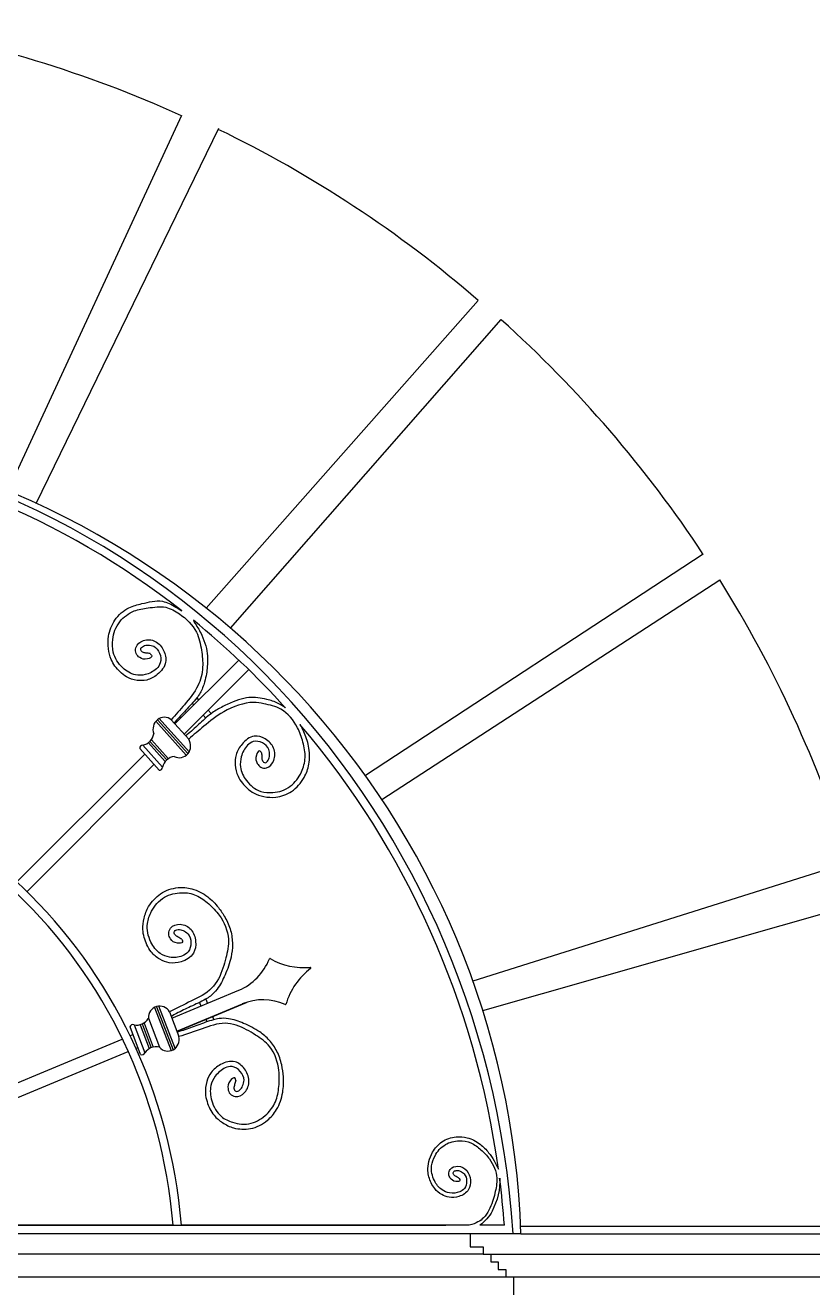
# Model space of a CAD drawing. Extents: x -43 to 90, y 6 to 81.
# Drawn here: x 70.641 to 71.372, y 65.232 to 66.403 of the extents above; entities that cross this region are included whole.
import ezdxf

# ---------------------------------------------------------------- set-up
doc = ezdxf.new("R2010")
doc.units = 0
doc.header["$LTSCALE"] = 0.1
doc.header["$MEASUREMENT"] = 0
doc.layers.add('visto', color=9, linetype='CONTINUOUS')

msp = doc.modelspace()

# ---------------------------------------------------------------- linework, layer by layer
at = {"layer": 'visto'}
for p, q in [((70.7861, 66.3188), (70.6251, 65.9708)), ((70.6512, 65.9593), (70.8208, 66.3071)), ((71.0614, 66.1475), (70.809, 65.8622)), ((70.8315, 65.8436), (71.0827, 66.1297)), ((71.2702, 65.9121), (70.9567, 65.7069)), ((70.972, 65.6848), (71.2854, 65.8884)), ((70.78, 65.7549), (70.8392, 65.8141)), ((70.7886, 65.7453), (70.8485, 65.8052)), ((70.7976, 65.7725), (70.7961, 65.7741)), ((70.8023, 65.7772), (70.8004, 65.7792)), ((70.792, 65.7273), (70.7638, 65.7587)), ((70.7934, 65.7286), (70.7652, 65.7601)), ((70.7928, 65.7407), (70.7766, 65.7586)), ((70.8086, 65.7602), (70.8062, 65.7629)), ((70.8138, 65.7645), (70.8109, 65.7676)), ((70.7906, 65.7259), (70.7624, 65.7574)), ((70.7686, 65.7147), (70.7502, 65.7352)), ((70.7711, 65.7201), (70.7554, 65.7373)), ((70.7725, 65.7215), (70.7568, 65.7386)), ((70.7739, 65.7228), (70.7582, 65.74)), ((70.7739, 65.7228), (70.7582, 65.74)), ((70.6335, 65.6083), (70.752, 65.7268)), ((70.7474, 65.732), (70.7654, 65.7119)), ((70.6429, 65.5995), (70.7606, 65.7172)), ((71.4059, 65.6265), (71.0564, 65.5163)), ((71.0656, 65.4891), (71.4995, 65.6126)), ((70.7772, 65.4819), (70.8394, 65.5079)), ((70.7612, 65.492), (70.7766, 65.452)), ((70.763, 65.4927), (70.7783, 65.4527)), ((70.7647, 65.4935), (70.7801, 65.4535)), ((70.7818, 65.4698), (70.8464, 65.4967)), ((70.7818, 65.4699), (70.8426, 65.4953)), ((70.8027, 65.4965), (70.804, 65.4931)), ((70.8086, 65.4997), (70.8102, 65.4957)), ((70.7514, 65.4775), (70.7597, 65.4553)), ((70.7514, 65.4775), (70.7597, 65.4553)), ((70.7554, 65.4819), (70.7657, 65.4551)), ((70.7749, 65.4878), (70.7837, 65.4649)), ((70.7749, 65.4878), (70.7837, 65.4649)), ((70.8086, 65.4811), (70.8096, 65.4786)), ((70.8148, 65.4837), (70.816, 65.4806)), ((70.7383, 65.4657), (70.7411, 65.4669)), ((70.7482, 65.4485), (70.7384, 65.4741)), ((70.7422, 65.4759), (70.7522, 65.4499)), ((70.7479, 65.476), (70.7562, 65.4539)), ((70.7497, 65.4767), (70.7579, 65.4546)), ((70.4707, 65.3544), (70.7312, 65.4627)), ((70.7438, 65.454), (70.7457, 65.4548)), ((70.475, 65.3423), (70.7367, 65.4511)), ((71.101, 65.2822), (69.595, 65.2822)), ((69.6239, 65.29), (71.0313, 65.29)), ((70.7783, 65.29), (70.5173, 65.29)), ((71.0529, 65.29), (70.7859, 65.29)), ((71.0857, 65.29), (71.0629, 65.29)), ((71.1008, 65.2891), (71.5433, 65.2891)), ((71.101, 65.2822), (73.2789, 65.2822)), ((71.066, 65.2631), (69.5827, 65.2631)), ((71.073, 65.2631), (73.3048, 65.2631)), ((69.562, 65.2421), (71.087, 65.2421)), ((71.094, 65.2421), (73.2908, 65.2422))]:
    msp.add_line(p, q, dxfattribs=at)
msp.add_lwpolyline([(71.054, 65.2821), (71.054, 65.2701), (71.066, 65.2701), (71.066, 65.2631), (71.073, 65.2631), (71.073, 65.2561), (71.08, 65.2561), (71.08, 65.2491), (71.087, 65.2491), (71.087, 65.2421), (71.094, 65.2421), (71.094, 65.2221), (71.101, 65.2221)], dxfattribs=at)
for centre, radius, start, end in [((70.3273, 65.3031), 1.1145, 65.6891, 80.5768), ((70.3411, 65.3147), 1.1011, 49.1412, 64.2032), ((70.3273, 65.2891), 1.1301, 33.4496, 48.0508), ((70.3272, 65.2561), 0.7743, 1.9301, 165.8233), ((70.3273, 65.2891), 1.1301, 17.3691, 32.0239)]:
    msp.add_arc(centre, radius, start, end, dxfattribs=at)
for centre, major_axis, ratio, start_param, end_param in [((70.3321, 65.2291), (0, 0.7968), 0.958081, -1.504139, 1.428476), ((70.3321, 65.2291), (0, 0.7889), 0.958081, -0.644806, -0.097999), ((70.3321, 65.2291), (0, 0.7889), 0.958081, -0.815524, -0.662844), ((70.7702, 65.75), (0, 0.011), 0.958081, -0.663039, 1.965552), ((70.3321, 65.2291), (0, 0.7889), 0.958081, -1.42727, -0.84222), ((70.7502, 65.7322), (0, 0.00301), 0.958081, -0.002027, 1.637426), ((70.7482, 65.748), (0, 0.013), 0.958081, 3.305355, 4.539264), ((70.7841, 65.7345), (0, 0.011), 0.958081, 2.681002, 5.309593), ((70.3273, 65.2495), (0, 0.4805), 0.958081, -1.486285, 1.486285), ((70.7807, 65.7117), (0, 0.013), 0.958081, 0.10729, 1.341199), ((70.3273, 65.2495), (0, 0.4725), 0.958081, -1.48486, 1.48486), ((70.7657, 65.7149), (0, 0.00301), 0.958081, 3.009127, 4.648581), ((70.8202, 65.5578), (0, 0.0537), 0.958081, 3.524711, 4.316551), ((70.8681, 65.5368), (-0.000342, 0.000342), 1, -1.261406, 0.183973), ((70.8999, 65.5986), (0, 0.0697), 0.958081, 2.647928, 3.226038), ((70.9437, 65.4744), (0, 0.0667), 0.958081, 0.632444, 1.259207), ((70.9056, 65.5286), (-0.000342, 0.000342), 1, 2.968358, 5.578709), ((70.7659, 65.4822), (0, 0.011), 0.958081, -1.03474, 1.59385), ((70.8616, 65.4452), (0, 0.0539), 0.958081, -0.412476, 0.377535), ((70.8824, 65.495), (-0.000342, 0.000342), 1, 2.137816, 3.602687), ((70.7447, 65.4886), (0, 0.013), 0.958081, 2.933653, 4.167563), ((70.7411, 65.4731), (0, 0.00301), 0.958081, -0.373728, 1.265725), ((70.7624, 65.4425), (0, 0.013), 0.958081, -0.264412, 0.969498), ((70.7735, 65.4625), (0, 0.011), 0.958081, 2.309301, 4.937891), ((70.7496, 65.4511), (0, 0.00301), 0.958081, 2.637426, 4.276879), ((70.3321, 65.2291), (0, 0.7889), 0.958081, -1.493493, -1.437655)]:
    msp.add_ellipse(centre, major_axis=major_axis, ratio=ratio, start_param=start_param, end_param=end_param, dxfattribs=at)
for points, knots in [([(70.757, 65.82), (70.7577, 65.8193), (70.7598, 65.8173), (70.7531, 65.8139), (70.7479, 65.8154), (70.7435, 65.8199), (70.7432, 65.8274), (70.751, 65.8338), (70.7626, 65.8327), (70.7702, 65.8236), (70.7732, 65.8107), (70.7647, 65.8004), (70.7547, 65.7949), (70.7444, 65.7948), (70.7357, 65.7976), (70.7273, 65.8043), (70.7206, 65.813), (70.718, 65.8249), (70.7177, 65.8351), (70.7205, 65.844), (70.7255, 65.8541), (70.7357, 65.863), (70.7514, 65.8668), (70.7668, 65.8709), (70.7789, 65.8645), (70.7846, 65.8609), (70.7864, 65.8596)], [0, 0, 0, 0, 0.0029522, 0.0088753, 0.017877, 0.0237296, 0.0300744, 0.041641, 0.0552271, 0.0689889, 0.081862, 0.09836, 0.1118525, 0.1228051, 0.1354037, 0.1444547, 0.1612156, 0.1734922, 0.1870827, 0.1965234, 0.2061563, 0.227041, 0.2424418, 0.2659819, 0.2824657, 0.2904474, 0.2904474, 0.2904474, 0.2904474]), ([(70.757, 65.82), (70.7558, 65.8202), (70.7534, 65.8206), (70.7499, 65.8207), (70.7473, 65.8244), (70.7511, 65.8276), (70.7554, 65.8281), (70.7617, 65.8272), (70.7667, 65.8206), (70.7677, 65.8118), (70.7619, 65.8042), (70.7535, 65.8), (70.7418, 65.7996), (70.7301, 65.8067), (70.7218, 65.8192), (70.722, 65.8322), (70.724, 65.842), (70.7299, 65.8521), (70.7409, 65.8605), (70.7561, 65.8624), (70.771, 65.8648), (70.787, 65.8559), (70.8009, 65.8427), (70.8048, 65.8238), (70.8067, 65.8059), (70.8022, 65.789), (70.7897, 65.7735), (70.7807, 65.7633), (70.7765, 65.7587)], [0, 0, 0, 0, 0.0041268, 0.0076126, 0.0109012, 0.0147787, 0.019691, 0.0252314, 0.033948, 0.0430994, 0.0496664, 0.0620919, 0.0716737, 0.0856417, 0.1030113, 0.1151014, 0.1239479, 0.1333275, 0.1505404, 0.164569, 0.1819067, 0.1965072, 0.2203635, 0.2378277, 0.2538105, 0.273903, 0.2967163, 0.3158959, 0.3158959, 0.3158959, 0.3158959]), ([(70.7973, 65.851), (70.7973, 65.8497), (70.8006, 65.8456), (70.8051, 65.8374), (70.8102, 65.8238), (70.8107, 65.8115), (70.8087, 65.7961), (70.8043, 65.7842), (70.7983, 65.7763), (70.7902, 65.7678), (70.7831, 65.7601), (70.7796, 65.7561), (70.7793, 65.7557)], [0.3067854, 0.3067854, 0.3067854, 0.3067854, 0.3109717, 0.325695, 0.3395508, 0.3669004, 0.3832256, 0.393643, 0.4000635, 0.4186062, 0.4359722, 0.4377617, 0.4377617, 0.4377617, 0.4377617]), ([(70.8825, 65.7699), (70.8804, 65.7714), (70.8749, 65.7748), (70.8636, 65.7784), (70.8476, 65.7807), (70.8335, 65.7753), (70.8188, 65.7682), (70.8109, 65.7624), (70.8022, 65.7545), (70.7945, 65.7474), (70.7904, 65.7441), (70.79, 65.7437)], [0.3127114, 0.3127114, 0.3127114, 0.3127114, 0.3220686, 0.3359243, 0.3561849, 0.3797978, 0.3902152, 0.3966357, 0.4151784, 0.4325444, 0.4344177, 0.4344177, 0.4344177, 0.4344177]), ([(70.8604, 65.7281), (70.8605, 65.7268), (70.8608, 65.7243), (70.8607, 65.7206), (70.864, 65.7178), (70.8673, 65.7215), (70.8681, 65.726), (70.8676, 65.7326), (70.8615, 65.7381), (70.8532, 65.7397), (70.8456, 65.7341), (70.8411, 65.7255), (70.84, 65.7134), (70.8461, 65.7008), (70.8576, 65.6914), (70.87, 65.6909), (70.8795, 65.6924), (70.8896, 65.698), (70.8978, 65.7089), (70.9019, 65.7239), (70.8991, 65.7381), (70.8934, 65.7544), (70.881, 65.7696), (70.8648, 65.7731), (70.8481, 65.7763), (70.8248, 65.7674), (70.8077, 65.7535), (70.7974, 65.7447), (70.7928, 65.7407)], [0, 0, 0, 0, 0.0041268, 0.0076126, 0.0109012, 0.0147787, 0.019691, 0.0252314, 0.033948, 0.0430994, 0.0496664, 0.0620919, 0.0716737, 0.0856417, 0.1030113, 0.1151014, 0.1239479, 0.1333275, 0.1505404, 0.164569, 0.1791341, 0.1937346, 0.2175909, 0.2350551, 0.2449184, 0.2714091, 0.2942224, 0.3134744, 0.3134744, 0.3134744, 0.3134744]), ([(70.8604, 65.7281), (70.8598, 65.7289), (70.858, 65.7312), (70.8544, 65.7244), (70.8555, 65.7188), (70.8596, 65.714), (70.8667, 65.7133), (70.8733, 65.7211), (70.8729, 65.7332), (70.8646, 65.7417), (70.8524, 65.7454), (70.8421, 65.7372), (70.8363, 65.7271), (70.8356, 65.7163), (70.8377, 65.7071), (70.8436, 65.6981), (70.8516, 65.6906), (70.8628, 65.6871), (70.8726, 65.6863), (70.8812, 65.6886), (70.8912, 65.6933), (70.9, 65.7034), (70.9055, 65.7185), (70.9049, 65.7336), (70.9007, 65.7458), (70.8974, 65.7522), (70.8961, 65.7544)], [0, 0, 0, 0, 0.0029522, 0.0088753, 0.017877, 0.0237296, 0.0300744, 0.041641, 0.0552271, 0.0689889, 0.081862, 0.09836, 0.1118525, 0.1228051, 0.1354037, 0.1444547, 0.1612156, 0.1734922, 0.1870827, 0.1965234, 0.2061563, 0.227041, 0.2424418, 0.2623554, 0.2788392, 0.2878453, 0.2878453, 0.2878453, 0.2878453]), ([(70.7864, 65.5552), (70.7868, 65.5543), (70.788, 65.5516), (70.7805, 65.551), (70.7761, 65.5545), (70.7736, 65.5604), (70.776, 65.5676), (70.7856, 65.5706), (70.7962, 65.5651), (70.8001, 65.5535), (70.7983, 65.5402), (70.7866, 65.5337), (70.7752, 65.5325), (70.7654, 65.5364), (70.7582, 65.5424), (70.7527, 65.5519), (70.7495, 65.5628), (70.7512, 65.5751), (70.7546, 65.5848), (70.7604, 65.5921), (70.7687, 65.5997), (70.7814, 65.6039), (70.7971, 65.6027), (70.8102, 65.5957), (70.82, 65.5856), (70.8272, 65.575), (70.8322, 65.5636), (70.8339, 65.5508), (70.8322, 65.5367), (70.8271, 65.5227), (70.8208, 65.5102), (70.814, 65.503), (70.8056, 65.4978), (70.7949, 65.4929), (70.7841, 65.4878), (70.7782, 65.4846), (70.7765, 65.4836)], [0, 0, 0, 0, 0.0024036, 0.007226, 0.014555, 0.0193201, 0.0244859, 0.0339031, 0.0449646, 0.0561691, 0.0666501, 0.0800824, 0.0910676, 0.0999849, 0.1102425, 0.1176115, 0.1312579, 0.1412532, 0.1523182, 0.1600046, 0.1678475, 0.1848513, 0.1973903, 0.2136035, 0.2270242, 0.237627, 0.2502331, 0.2622205, 0.2735016, 0.2899973, 0.3045368, 0.3130184, 0.3182458, 0.3333428, 0.3474818, 0.3531062, 0.3531062, 0.3531062, 0.3531062]), ([(70.7864, 65.5552), (70.7852, 65.5559), (70.7832, 65.5572), (70.7798, 65.5587), (70.7788, 65.5632), (70.7835, 65.5647), (70.7878, 65.5635), (70.7934, 65.5602), (70.7957, 65.552), (70.7935, 65.5434), (70.7853, 65.5384), (70.7759, 65.5377), (70.7647, 65.5419), (70.7562, 65.5531), (70.7528, 65.5682), (70.7577, 65.5804), (70.763, 65.5888), (70.7722, 65.5962), (70.7854, 65.5994), (70.8003, 65.5969), (70.8117, 65.5882), (70.8237, 65.5758), (70.8317, 65.5574), (70.828, 65.5402), (70.8238, 65.5247), (70.8155, 65.5075), (70.7949, 65.498), (70.7816, 65.4912), (70.7749, 65.4878)], [0, 0, 0, 0, 0.0039008, 0.0071957, 0.0103042, 0.0139694, 0.0186128, 0.0238497, 0.032089, 0.0407393, 0.0469468, 0.0586918, 0.067749, 0.0809522, 0.0973706, 0.1087987, 0.1171608, 0.1260268, 0.1422971, 0.1555575, 0.1693251, 0.1831261, 0.2056761, 0.222184, 0.2315071, 0.2519039, 0.273468, 0.2957365, 0.2957365, 0.2957365, 0.2957365]), ([(70.8366, 65.4244), (70.8363, 65.4253), (70.8354, 65.4282), (70.8296, 65.4232), (70.8286, 65.4175), (70.8308, 65.4114), (70.8372, 65.4079), (70.8463, 65.4127), (70.8502, 65.4243), (70.8454, 65.4355), (70.8353, 65.4438), (70.8225, 65.4401), (70.8135, 65.4328), (70.809, 65.4229), (70.8077, 65.4134), (70.8101, 65.4025), (70.8149, 65.3923), (70.8243, 65.3847), (70.8332, 65.3801), (70.8422, 65.379), (70.8533, 65.3795), (70.8652, 65.3856), (70.8758, 65.3978), (70.8806, 65.4123), (70.881, 65.4266), (70.8793, 65.4395), (70.8753, 65.4514), (70.8681, 65.4618), (70.8576, 65.4708), (70.8445, 65.4772), (70.8318, 65.4818), (70.822, 65.4821), (70.8125, 65.4798), (70.8015, 65.4756), (70.7904, 65.4715), (70.7839, 65.4696), (70.7821, 65.4691)], [0, 0, 0, 0, 0.0024036, 0.007226, 0.014555, 0.0193201, 0.0244859, 0.0339031, 0.0449646, 0.0561691, 0.0666501, 0.0800824, 0.0910676, 0.0999849, 0.1102425, 0.1176115, 0.1312579, 0.1412532, 0.1523182, 0.1600046, 0.1678475, 0.1848513, 0.1973903, 0.2136035, 0.2270242, 0.237627, 0.2502331, 0.2622205, 0.2735016, 0.2899973, 0.3045368, 0.3130184, 0.3182458, 0.3333428, 0.3474818, 0.3531062, 0.3531062, 0.3531062, 0.3531062]), ([(70.8366, 65.4244), (70.8362, 65.423), (70.8356, 65.4206), (70.8342, 65.4172), (70.8364, 65.4132), (70.8408, 65.4154), (70.8431, 65.4193), (70.845, 65.4258), (70.8412, 65.4334), (70.8339, 65.4381), (70.8247, 65.4358), (70.8174, 65.4294), (70.8121, 65.4184), (70.8134, 65.4041), (70.8209, 65.3908), (70.8325, 65.3855), (70.842, 65.3832), (70.8535, 65.3845), (70.8651, 65.3917), (70.8743, 65.4042), (70.8768, 65.4188), (70.8772, 65.4364), (70.8709, 65.4555), (70.8568, 65.4652), (70.8435, 65.4735), (70.8261, 65.4799), (70.8049, 65.4719), (70.7908, 65.4673), (70.7837, 65.4649)], [0, 0, 0, 0, 0.0039008, 0.0071957, 0.0103042, 0.0139694, 0.0186128, 0.0238497, 0.032089, 0.0407393, 0.0469468, 0.0586918, 0.067749, 0.0809522, 0.0973706, 0.1087987, 0.1171608, 0.1260268, 0.1422971, 0.1555575, 0.1693251, 0.1831261, 0.2056761, 0.222184, 0.2315071, 0.2519039, 0.273468, 0.2957365, 0.2957365, 0.2957365, 0.2957365]), ([(71.0438, 65.3335), (71.0442, 65.3328), (71.0452, 65.3306), (71.0391, 65.3302), (71.0356, 65.3329), (71.0335, 65.3377), (71.0354, 65.3435), (71.0432, 65.3459), (71.0517, 65.3415), (71.0549, 65.3322), (71.0534, 65.3215), (71.0441, 65.3162), (71.0349, 65.3152), (71.027, 65.3183), (71.0212, 65.3231), (71.0167, 65.3308), (71.0141, 65.3395), (71.0155, 65.3494), (71.0182, 65.3572), (71.0228, 65.3631), (71.0295, 65.3693), (71.0397, 65.3727), (71.0524, 65.3718), (71.0629, 65.3662), (71.0708, 65.3581), (71.0763, 65.3501), (71.0788, 65.3447), (71.0802, 65.342)], [0, 0, 0, 0, 0.0029522, 0.0088753, 0.017877, 0.0237296, 0.0300744, 0.041641, 0.0552271, 0.0689889, 0.081862, 0.09836, 0.1118525, 0.1228051, 0.1354037, 0.1444547, 0.1612156, 0.1734922, 0.1870827, 0.1965234, 0.2061563, 0.227041, 0.2424418, 0.2623554, 0.2788392, 0.2918619, 0.3045883, 0.3045883, 0.3045883, 0.3045883]), ([(71.0438, 65.3335), (71.0429, 65.3341), (71.0412, 65.3351), (71.0386, 65.3363), (71.0377, 65.3399), (71.0415, 65.3412), (71.0449, 65.3402), (71.0495, 65.3376), (71.0513, 65.331), (71.0496, 65.324), (71.043, 65.32), (71.0354, 65.3194), (71.0264, 65.3228), (71.0195, 65.3318), (71.0168, 65.3439), (71.0207, 65.3537), (71.025, 65.3605), (71.0324, 65.3665), (71.0429, 65.3691), (71.055, 65.3672), (71.0642, 65.3601), (71.0738, 65.3502), (71.0803, 65.3354), (71.0774, 65.3216), (71.0741, 65.309), (71.0683, 65.297), (71.0599, 65.2919), (71.0529, 65.29)], [0, 0, 0, 0, 0.0047912, 0.0088381, 0.012656, 0.0171577, 0.0228609, 0.0292931, 0.0394129, 0.0500375, 0.0576617, 0.0720874, 0.0832117, 0.0994283, 0.1195941, 0.1336304, 0.143901, 0.1547905, 0.1747743, 0.1910612, 0.2079711, 0.224922, 0.2526186, 0.2728942, 0.2843453, 0.3093973, 0.3276651, 0.3276651, 0.3276651, 0.3276651]), ([(71.0813, 65.3338), (71.0822, 65.3235), (71.079, 65.3128), (71.0717, 65.2979), (71.0675, 65.2935), (71.0629, 65.29)], [0.25284043, 0.25284043, 0.25284043, 0.25284043, 0.29460674, 0.29460674, 0.31784159, 0.31784159, 0.31784159, 0.31784159])]:
    msp.add_open_spline(points, degree=3, knots=knots, dxfattribs=at)

doc.saveas('drawing.dxf')
